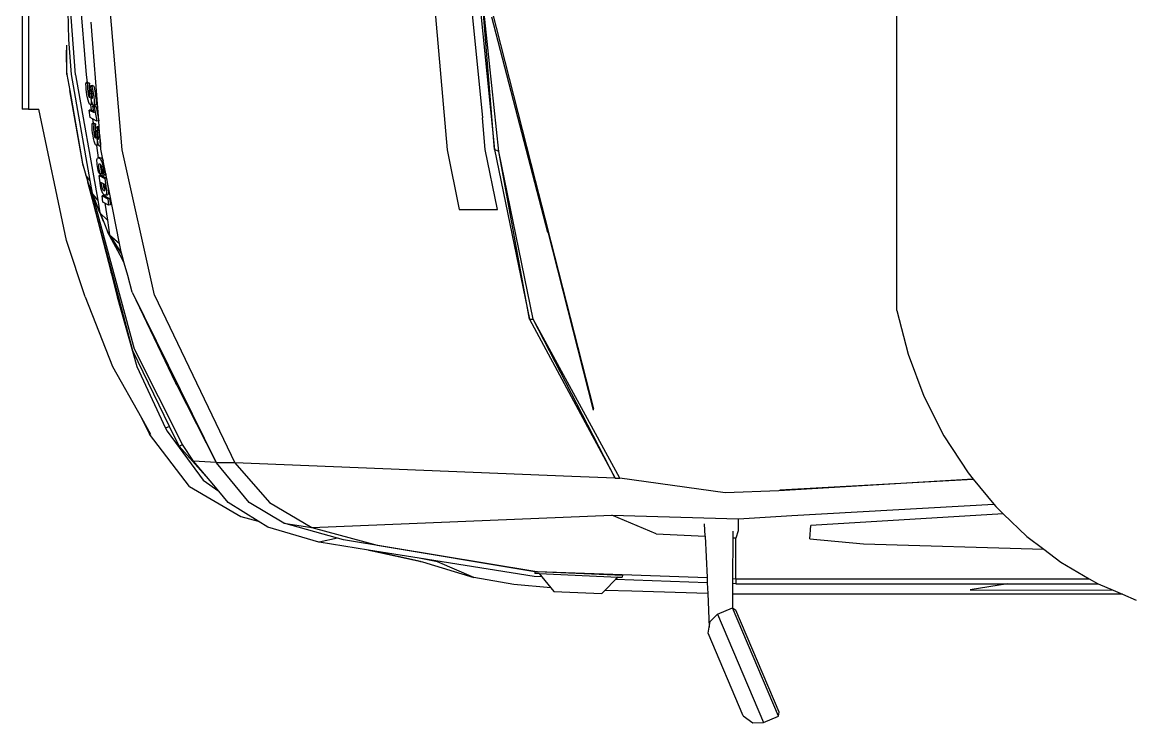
# Model space of a CAD drawing. Header units: millimetres. Extents: x 44692 to 659456, y -26273 to 37550.
# Drawn here: x 236184 to 237793, y -12590 to -11577 of the extents above; entities that cross this region are included whole.
import ezdxf

# ---------------------------------------------------------------- set-up
doc = ezdxf.new("R2010")
doc.units = ezdxf.units.MM
doc.header["$LTSCALE"] = 100
doc.layers.add('Transporte semielaborado', color=30, linetype='Continuous')

msp = doc.modelspace()

# ---------------------------------------------------------------- linework, layer by layer
at = {"layer": 'Transporte semielaborado'}
for p, q in [((237450.091, -11993.928), (237450.091, -10845.668)), ((236184, -11132.474), (236184, -11702.433)), ((236193.277, -11132.474), (236193.277, -11702.433)), ((236248.976, -11510.098), (236250.944, -11601.589)), ((236264.351, -11505.837), (236276.323, -11652.756)), ((236328.753, -11761.361), (236308.704, -11526.506)), ((236778.495, -11524.444), (236799.06, -11761.361)), ((236830.794, -11522.479), (236850.134, -11715.246)), ((236843.377, -11522.007), (236867.37, -11761.151)), ((236867.37, -11761.151), (236848.389, -11524.291)), ((236873.875, -11763.792), (236848.389, -11524.291)), ((236260.992, -11652.73), (236253.222, -11550.155)), ((236863.447, -11559.685), (236926.528, -11805.653)), ((236283.919, -11576.755), (236283.932, -11576.884)), ((236294.828, -11719.535), (236283.932, -11576.884)), ((236944.925, -11881.173), (236863.447, -11569.281)), ((236247.898, -11610.059), (236247.898, -11617.233)), ((236250.944, -11601.589), (236254.849, -11652.672)), ((236248.651, -11652.325), (236247.898, -11617.233)), ((236247.898, -11617.233), (236247.898, -11648.041)), ((236247.898, -11648.041), (236248.651, -11652.325)), ((236248.651, -11652.325), (236252.762, -11675.704)), ((236254.849, -11652.672), (236282.037, -11805.798)), ((236260.992, -11652.73), (236293.335, -11834.457)), ((236276.323, -11652.756), (236277.964, -11663.937)), ((236271.574, -11781.535), (236252.762, -11675.704)), ((236252.762, -11675.704), (236271.354, -11781.442)), ((236276.241, -11665.757), (236276.416, -11664.146)), ((236276.313, -11670.454), (236276.241, -11665.757)), ((236276.572, -11673.887), (236276.313, -11670.454)), ((236277.964, -11663.937), (236276.416, -11664.146)), ((236276.416, -11664.146), (236278.122, -11665.007)), ((236277.035, -11677.99), (236276.572, -11673.887)), ((236277.654, -11682.011), (236277.035, -11677.99)), ((236279.08, -11663.786), (236277.964, -11663.937)), ((236277.964, -11663.937), (236278.122, -11665.007)), ((236278.122, -11665.007), (236278.687, -11665.293)), ((236278.687, -11665.293), (236278.301, -11669.369)), ((236278.301, -11669.369), (236278.334, -11672.728)), ((236278.334, -11672.728), (236278.747, -11676.824)), ((236278.919, -11665.261), (236278.687, -11665.293)), ((236278.747, -11676.824), (236279.33, -11680.359)), ((236278.919, -11665.261), (236279.08, -11663.786)), ((236281.35, -11664.932), (236278.919, -11665.261)), ((236279.08, -11663.786), (236281.35, -11664.932)), ((236281.35, -11664.932), (236280.964, -11669.009)), ((236280.964, -11669.009), (236280.997, -11672.367)), ((236280.997, -11672.367), (236281.231, -11674.686)), ((236281.231, -11674.686), (236281.114, -11674.702)), ((236281.247, -11675.611), (236281.114, -11674.702)), ((236281.114, -11674.702), (236281.239, -11674.764)), ((236283.778, -11674.341), (236281.231, -11674.686)), ((236281.231, -11674.686), (236281.239, -11674.764)), ((236281.239, -11674.764), (236282.673, -11675.478)), ((236281.455, -11677.085), (236281.247, -11675.611)), ((236281.877, -11680.718), (236281.455, -11677.085)), ((236283.918, -11675.309), (236282.673, -11675.478)), ((236282.673, -11675.478), (236283.259, -11679.276)), ((236285.626, -11668.544), (236282.962, -11668.905)), ((236282.962, -11668.905), (236284.734, -11669.82)), ((236283.997, -11673.462), (236282.962, -11668.905)), ((236283.259, -11679.276), (236284.27, -11684.4)), ((236283.91, -11675.25), (236283.778, -11674.341)), ((236283.778, -11674.341), (236284.201, -11674.552)), ((236283.918, -11675.309), (236283.91, -11675.25)), ((236284.331, -11675.253), (236283.918, -11675.309)), ((236284.201, -11674.552), (236283.997, -11673.462)), ((236284.331, -11675.253), (236284.201, -11674.552)), ((236284.68, -11677.124), (236284.331, -11675.253)), ((236285.335, -11681.503), (236284.68, -11677.124)), ((236285.88, -11669.665), (236284.734, -11669.82)), ((236284.734, -11669.82), (236285.215, -11671.593)), ((236285.215, -11671.593), (236286.231, -11676.327)), ((236285.626, -11668.544), (236287.397, -11669.46)), ((236285.88, -11669.665), (236285.626, -11668.544)), ((236287.397, -11669.46), (236285.88, -11669.665)), ((236286.231, -11676.327), (236287.358, -11683.067)), ((236287.397, -11669.46), (236287.879, -11671.232)), ((236287.879, -11671.232), (236288.895, -11675.966)), ((236288.895, -11675.966), (236290.022, -11682.706)), ((236278.42, -11686.013), (236277.654, -11682.011)), ((236279.324, -11689.725), (236278.42, -11686.013)), ((236280.356, -11692.877), (236279.324, -11689.725)), ((236279.33, -11680.359), (236279.898, -11682.886)), ((236279.898, -11682.886), (236280.5, -11684.527)), ((236281.475, -11695.136), (236280.356, -11692.877)), ((236280.5, -11684.527), (236280.988, -11685.154)), ((236280.988, -11685.154), (236280.538, -11682.799)), ((236280.729, -11682.773), (236281.1, -11685.297)), ((236280.988, -11685.154), (236281.1, -11685.297)), ((236281.1, -11685.297), (236281.184, -11685.406)), ((236281.184, -11685.406), (236281.477, -11685.515)), ((236282.639, -11696.168), (236281.475, -11695.136)), ((236281.477, -11685.515), (236281.888, -11684.934)), ((236282.021, -11683.335), (236281.877, -11680.718)), ((236281.888, -11684.934), (236282.021, -11683.335)), ((236283.268, -11695.666), (236282.689, -11696.128)), ((236285.303, -11695.807), (236282.689, -11696.128)), ((236283.348, -11684.736), (236283.252, -11684.129)), ((236283.635, -11694.362), (236283.268, -11695.666)), ((236283.348, -11684.736), (236283.319, -11684.74)), ((236283.43, -11685.251), (236283.348, -11684.736)), ((236283.348, -11684.736), (236283.375, -11685.258)), ((236283.43, -11685.251), (236283.375, -11685.258)), ((236283.375, -11685.258), (236283.481, -11686.228)), ((236283.621, -11686.46), (236283.43, -11685.251)), ((236283.481, -11686.228), (236283.78, -11690.391)), ((236284.469, -11690.912), (236283.621, -11686.46)), ((236283.79, -11692.517), (236283.635, -11694.362)), ((236283.78, -11690.391), (236283.79, -11692.517)), ((236284.27, -11684.4), (236284.33, -11684.603)), ((236284.551, -11684.573), (236284.33, -11684.603)), ((236284.33, -11684.603), (236284.389, -11684.803)), ((236284.389, -11684.803), (236284.551, -11684.573)), ((236284.389, -11684.803), (236284.843, -11686.353)), ((236285.039, -11693.182), (236284.469, -11690.912)), ((236284.551, -11684.573), (236284.569, -11684.36)), ((236285.695, -11686.237), (236284.843, -11686.353)), ((236284.843, -11686.353), (236285.36, -11687.047)), ((236285.303, -11695.807), (236284.895, -11695.446)), ((236285.709, -11695.201), (236285.039, -11693.182)), ((236285.81, -11695.402), (236285.303, -11695.807)), ((236285.645, -11684.185), (236285.335, -11681.503)), ((236285.36, -11687.047), (236285.639, -11686.722)), ((236285.639, -11686.722), (236285.695, -11686.237)), ((236285.74, -11685.846), (236285.645, -11684.185)), ((236285.695, -11686.237), (236285.74, -11685.846)), ((236285.81, -11695.402), (236285.709, -11695.201)), ((236286.449, -11696.678), (236285.81, -11695.402)), ((236287.358, -11683.067), (236287.599, -11684.704)), ((236287.599, -11684.704), (236288.129, -11689.483)), ((236288.267, -11695.125), (236288.066, -11696.297)), ((236288.129, -11689.483), (236288.325, -11693.515)), ((236288.298, -11683.738), (236288.208, -11682.952)), ((236288.325, -11693.515), (236288.267, -11695.125)), ((236290.022, -11682.706), (236290.262, -11684.344)), ((236290.262, -11684.344), (236290.792, -11689.122)), ((236290.931, -11694.765), (236290.729, -11695.936)), ((236290.792, -11689.122), (236290.988, -11693.155)), ((236290.988, -11693.155), (236290.931, -11694.765)), ((236193.277, -11702.433), (236184, -11702.433)), ((236193.277, -11702.433), (236207.847, -11702.433)), ((236247.882, -11892.569), (236207.847, -11702.433)), ((236283.426, -11703.553), (236280.762, -11703.914)), ((236282.248, -11714.904), (236280.762, -11703.914)), ((236280.762, -11703.914), (236288.071, -11707.583)), ((236282.689, -11696.128), (236282.639, -11696.168)), ((236282.689, -11696.128), (236283.807, -11703.744)), ((236283.426, -11703.553), (236283.807, -11703.744)), ((236283.807, -11703.744), (236287.702, -11705.7)), ((236288.934, -11698.037), (236286.27, -11698.398)), ((236286.27, -11698.398), (236288.349, -11699.421)), ((236287.702, -11705.7), (236286.27, -11698.398)), ((236287.231, -11697.323), (236286.449, -11696.678)), ((236289.894, -11696.963), (236287.231, -11697.323)), ((236287.72, -11697.03), (236287.231, -11697.323)), ((236288.071, -11707.583), (236287.702, -11705.7)), ((236288.066, -11696.297), (236287.72, -11697.03)), ((236291.012, -11699.06), (236288.349, -11699.421)), ((236288.349, -11699.421), (236292.165, -11719.898)), ((236288.934, -11698.037), (236291.012, -11699.06)), ((236289.113, -11696.318), (236289.036, -11696.166)), ((236289.658, -11696.767), (236289.113, -11696.318)), ((236290.384, -11696.669), (236289.894, -11696.963)), ((236290.729, -11695.936), (236290.384, -11696.669)), ((236291.012, -11699.06), (236294.828, -11719.535)), ((236285.701, -11716.642), (236282.248, -11714.904)), ((236285.027, -11724.82), (236285.203, -11723.209)), ((236285.099, -11729.517), (236285.027, -11724.82)), ((236286.636, -11723.015), (236285.203, -11723.209)), ((236285.203, -11723.209), (236286.782, -11724.007)), ((236292.165, -11719.898), (236285.701, -11716.642)), ((236285.701, -11716.642), (236286.636, -11723.015)), ((236287.866, -11722.849), (236286.636, -11723.015)), ((236286.636, -11723.015), (236286.782, -11724.007)), ((236286.782, -11724.007), (236287.473, -11724.356)), ((236287.473, -11724.356), (236287.087, -11728.432)), ((236287.705, -11724.324), (236287.473, -11724.356)), ((236287.705, -11724.324), (236287.866, -11722.849)), ((236290.136, -11723.995), (236287.705, -11724.324)), ((236287.866, -11722.849), (236290.136, -11723.995)), ((236290.136, -11723.995), (236289.75, -11728.072)), ((236294.412, -11727.607), (236291.748, -11727.968)), ((236292.783, -11732.525), (236291.748, -11727.968)), ((236291.748, -11727.968), (236293.52, -11728.883)), ((236294.828, -11719.535), (236292.165, -11719.898)), ((236294.412, -11727.607), (236295.487, -11728.163)), ((236295.487, -11728.163), (236294.828, -11719.535)), ((236854.122, -11761.192), (236850.134, -11715.246)), ((236285.358, -11732.95), (236285.099, -11729.517)), ((236285.822, -11737.053), (236285.358, -11732.95)), ((236286.44, -11741.074), (236285.822, -11737.053)), ((236287.206, -11745.076), (236286.44, -11741.074)), ((236287.087, -11728.432), (236287.12, -11731.791)), ((236287.12, -11731.791), (236287.533, -11735.887)), ((236287.533, -11735.887), (236288.116, -11739.422)), ((236288.116, -11739.422), (236288.684, -11741.949)), ((236288.684, -11741.949), (236289.286, -11743.59)), ((236289.286, -11743.59), (236289.742, -11744.175)), ((236289.645, -11743.541), (236289.742, -11744.175)), ((236289.75, -11728.072), (236289.783, -11731.43)), ((236289.783, -11731.43), (236290.018, -11733.749)), ((236290.018, -11733.749), (236289.9, -11733.765)), ((236290.033, -11734.674), (236289.9, -11733.765)), ((236289.9, -11733.765), (236290.025, -11733.827)), ((236292.564, -11733.404), (236290.018, -11733.749)), ((236290.018, -11733.749), (236290.025, -11733.827)), ((236290.025, -11733.827), (236291.459, -11734.541)), ((236290.242, -11736.148), (236290.033, -11734.674)), ((236290.663, -11739.781), (236290.242, -11736.148)), ((236290.263, -11744.578), (236290.674, -11743.997)), ((236290.807, -11742.398), (236290.663, -11739.781)), ((236290.674, -11743.997), (236290.807, -11742.398)), ((236292.705, -11734.372), (236291.459, -11734.541)), ((236291.459, -11734.541), (236292.045, -11738.339)), ((236292.134, -11743.799), (236292.039, -11743.192)), ((236292.045, -11738.339), (236293.057, -11743.463)), ((236292.134, -11743.799), (236292.105, -11743.803)), ((236292.134, -11743.799), (236292.162, -11744.321)), ((236292.216, -11744.314), (236292.134, -11743.799)), ((236292.696, -11734.313), (236292.564, -11733.404)), ((236292.564, -11733.404), (236292.987, -11733.615)), ((236292.705, -11734.372), (236292.696, -11734.313)), ((236293.118, -11734.316), (236292.705, -11734.372)), ((236292.987, -11733.615), (236292.783, -11732.525)), ((236293.118, -11734.316), (236292.987, -11733.615)), ((236293.057, -11743.463), (236293.116, -11743.666)), ((236293.337, -11743.636), (236293.116, -11743.666)), ((236293.116, -11743.666), (236293.175, -11743.866)), ((236293.466, -11736.187), (236293.118, -11734.316)), ((236293.175, -11743.866), (236293.337, -11743.636)), ((236293.175, -11743.866), (236293.63, -11745.416)), ((236293.337, -11743.636), (236293.355, -11743.423)), ((236294.121, -11740.566), (236293.466, -11736.187)), ((236294.666, -11728.728), (236293.52, -11728.883)), ((236293.52, -11728.883), (236294.002, -11730.656)), ((236294.002, -11730.656), (236295.017, -11735.39)), ((236294.431, -11743.248), (236294.121, -11740.566)), ((236294.526, -11744.909), (236294.431, -11743.248)), ((236295.521, -11728.612), (236294.666, -11728.728)), ((236295.071, -11730.511), (236294.666, -11728.728)), ((236295.017, -11735.39), (236296.144, -11742.13)), ((236295.521, -11728.612), (236295.487, -11728.163)), ((236296.023, -11735.253), (236295.521, -11728.612)), ((236296.032, -11735.299), (236296.023, -11735.253)), ((236297.506, -11754.595), (236296.032, -11735.299)), ((236296.385, -11743.767), (236296.144, -11742.13)), ((236296.385, -11743.767), (236296.915, -11748.546)), ((236288.11, -11748.788), (236287.206, -11745.076)), ((236289.142, -11751.94), (236288.11, -11748.788)), ((236290.261, -11754.199), (236289.142, -11751.94)), ((236289.97, -11744.469), (236289.742, -11744.175)), ((236289.97, -11744.469), (236290.263, -11744.578)), ((236291.355, -11755.169), (236290.261, -11754.199)), ((236291.425, -11755.231), (236291.355, -11755.169)), ((236291.355, -11755.169), (236293.951, -11772.854)), ((236292.054, -11754.729), (236291.425, -11755.231)), ((236294.089, -11754.87), (236291.425, -11755.231)), ((236292.422, -11753.425), (236292.054, -11754.729)), ((236292.216, -11744.314), (236292.162, -11744.321)), ((236292.162, -11744.321), (236292.267, -11745.291)), ((236292.407, -11745.523), (236292.216, -11744.314)), ((236292.267, -11745.291), (236292.566, -11749.454)), ((236293.255, -11749.975), (236292.407, -11745.523)), ((236292.465, -11752.911), (236292.422, -11753.425)), ((236292.576, -11751.58), (236292.465, -11752.911)), ((236292.701, -11753.387), (236292.465, -11752.911)), ((236292.566, -11749.454), (236292.576, -11751.58)), ((236293.826, -11752.245), (236293.255, -11749.975)), ((236294.481, -11745.3), (236293.63, -11745.416)), ((236293.63, -11745.416), (236294.146, -11746.11)), ((236294.089, -11754.87), (236293.681, -11754.509)), ((236294.495, -11754.264), (236293.826, -11752.245)), ((236294.596, -11754.465), (236294.089, -11754.87)), ((236294.146, -11746.11), (236294.425, -11745.785)), ((236294.425, -11745.785), (236294.481, -11745.3)), ((236294.481, -11745.3), (236294.526, -11744.909)), ((236294.596, -11754.465), (236294.495, -11754.264)), ((236295.235, -11755.741), (236294.596, -11754.465)), ((236296.017, -11756.386), (236295.235, -11755.741)), ((236296.507, -11756.093), (236296.017, -11756.386)), ((236297.626, -11756.169), (236296.017, -11756.386)), ((236296.852, -11755.36), (236296.507, -11756.093)), ((236297.053, -11754.188), (236296.852, -11755.36)), ((236296.915, -11748.546), (236297.111, -11752.578)), ((236297.073, -11753.644), (236297.053, -11754.188)), ((236297.111, -11752.578), (236297.073, -11753.644)), ((236297.159, -11753.903), (236297.073, -11753.644)), ((236297.506, -11754.595), (236297.159, -11753.903)), ((236297.626, -11756.169), (236297.506, -11754.595)), ((236297.974, -11760.724), (236297.626, -11756.169)), ((236292.174, -11777.752), (236292.216, -11776.018)), ((236292.216, -11776.018), (236292.405, -11774.699)), ((236292.405, -11774.699), (236292.731, -11773.736)), ((236292.731, -11773.736), (236293.195, -11773.129)), ((236293.195, -11773.129), (236293.795, -11772.878)), ((236293.951, -11772.854), (236293.795, -11772.878)), ((236293.795, -11772.878), (236293.962, -11772.927)), ((236296.455, -11772.474), (236293.951, -11772.854)), ((236293.951, -11772.854), (236293.962, -11772.927)), ((236293.962, -11772.927), (236295.391, -11773.332)), ((236295.391, -11773.332), (236295.854, -11772.725)), ((236295.391, -11773.332), (236296.286, -11774.067)), ((236295.854, -11772.725), (236296.455, -11772.474)), ((236296.286, -11774.067), (236297.14, -11775.072)), ((236296.455, -11772.474), (236298.038, -11772.933)), ((236297.14, -11775.072), (236297.949, -11776.395)), ((236301.296, -11777.486), (236297.974, -11760.724)), ((236298.038, -11772.933), (236298.946, -11773.663)), ((236298.946, -11773.663), (236299.8, -11774.668)), ((236299.8, -11774.668), (236300.609, -11775.99)), ((236300.609, -11775.99), (236301.296, -11777.486)), ((236375.309, -11971.858), (236328.753, -11761.361)), ((236799.06, -11761.361), (236816.514, -11847.835)), ((236872.005, -11847.835), (236854.122, -11761.192)), ((236873.875, -11763.792), (236867.37, -11761.151)), ((236867.37, -11761.151), (236918.022, -12006.57)), ((236918.022, -12006.57), (236873.875, -11763.792)), ((236923.515, -12006.454), (236873.875, -11763.792)), ((236271.574, -11781.535), (236271.354, -11781.442)), ((236271.354, -11781.442), (236271.583, -11782.739)), ((236272.113, -11784.568), (236271.574, -11781.535)), ((236271.583, -11782.739), (236272.113, -11784.568)), ((236272.113, -11784.568), (236276.11, -11798.342)), ((236292.288, -11779.959), (236292.174, -11777.752)), ((236292.559, -11782.64), (236292.288, -11779.959)), ((236292.987, -11785.793), (236292.559, -11782.64)), ((236294.01, -11791.602), (236292.987, -11785.793)), ((236294.692, -11794.703), (236294.01, -11791.602)), ((236294.45, -11783.349), (236294.392, -11784.933)), ((236294.392, -11784.933), (236294.607, -11787.117)), ((236294.781, -11782.367), (236294.45, -11783.349)), ((236294.607, -11787.117), (236295.459, -11792.025)), ((236295.205, -11782.099), (236294.781, -11782.367)), ((236295.3, -11782.039), (236295.205, -11782.099)), ((236295.219, -11782.235), (236295.205, -11782.099)), ((236295.228, -11782.299), (236295.219, -11782.235)), ((236295.384, -11781.986), (236295.3, -11782.039)), ((236295.3, -11782.039), (236295.335, -11782.283)), ((236296.729, -11782.395), (236295.384, -11781.986)), ((236295.459, -11792.025), (236296.209, -11795.254)), ((236297.17, -11782.768), (236296.729, -11782.395)), ((236297.11, -11782.945), (236297.052, -11784.528)), ((236297.052, -11784.528), (236297.267, -11786.713)), ((236297.17, -11782.768), (236297.11, -11782.945)), ((236298.084, -11783.543), (236297.17, -11782.768)), ((236297.267, -11786.713), (236298.118, -11791.621)), ((236297.949, -11776.395), (236298.722, -11778.076)), ((236298.682, -11784.529), (236298.084, -11783.543)), ((236298.118, -11791.621), (236298.868, -11794.849)), ((236299.265, -11785.983), (236298.682, -11784.529)), ((236298.722, -11778.076), (236299.462, -11780.167)), ((236299.801, -11787.952), (236299.265, -11785.983)), ((236299.462, -11780.167), (236300.172, -11782.72)), ((236300.259, -11790.481), (236299.801, -11787.952)), ((236300.172, -11782.72), (236300.845, -11785.755)), ((236300.637, -11793.395), (236300.259, -11790.481)), ((236300.845, -11785.755), (236301.473, -11789.292)), ((236305.023, -11796.291), (236301.296, -11777.486)), ((236301.473, -11789.292), (236302.217, -11795.015)), ((236282.037, -11805.798), (236276.11, -11798.342)), ((236276.11, -11798.342), (236278.446, -11806.392)), ((236278.446, -11806.392), (236278.731, -11807.5)), ((236285.291, -11824.064), (236278.731, -11807.5)), ((236278.731, -11807.5), (236278.921, -11808.235)), ((236278.921, -11808.235), (236285.291, -11824.064)), ((236316.827, -11950.201), (236278.921, -11808.235)), ((236278.921, -11808.235), (236312.528, -11938.739)), ((236282.037, -11805.798), (236285.291, -11824.064)), ((236296.529, -11796.399), (236294.692, -11794.703)), ((236297.696, -11798.366), (236295.12, -11798.758)), ((236297.272, -11813.177), (236295.12, -11798.758)), ((236295.12, -11798.758), (236303.35, -11803.043)), ((236296.209, -11795.254), (236296.529, -11796.399)), ((236297.388, -11796.269), (236296.529, -11796.399)), ((236299.189, -11795.995), (236297.388, -11796.269)), ((236297.388, -11796.269), (236297.696, -11798.366)), ((236297.78, -11798.353), (236297.696, -11798.366)), ((236297.78, -11798.353), (236306.01, -11802.638)), ((236298.868, -11794.849), (236299.189, -11795.995)), ((236300.837, -11795.788), (236300.637, -11793.395)), ((236300.929, -11798.694), (236300.837, -11795.788)), ((236302.479, -11798.016), (236300.929, -11798.694)), ((236303.588, -11798.29), (236300.929, -11798.694)), ((236302.217, -11795.015), (236302.479, -11798.016)), ((236303.575, -11797.85), (236302.479, -11798.016)), ((236306.01, -11802.638), (236303.35, -11803.043)), ((236303.35, -11803.043), (236305.559, -11817.841)), ((236305.139, -11797.612), (236303.575, -11797.85)), ((236303.588, -11798.29), (236303.575, -11797.85)), ((236305.139, -11797.612), (236303.588, -11798.29)), ((236305.023, -11796.291), (236305.139, -11797.612)), ((236324.949, -11896.817), (236305.023, -11796.291)), ((236306.01, -11802.638), (236308.218, -11817.436)), ((236926.528, -11805.653), (236926.581, -11805.859)), ((236926.528, -11805.653), (237011.021, -12136.359)), ((236926.581, -11805.859), (236944.925, -11877.391)), ((236926.581, -11805.859), (236944.925, -11878.036)), ((236293.335, -11834.457), (236285.291, -11824.064)), ((236285.291, -11824.064), (236285.787, -11825.405)), ((236297.904, -11816.7), (236297.272, -11813.177)), ((236297.867, -11808.639), (236298.422, -11812.358)), ((236300.813, -11810.155), (236297.867, -11808.639)), ((236298.682, -11819.771), (236297.904, -11816.7)), ((236298.422, -11812.358), (236299.022, -11815.314)), ((236299.6, -11822.359), (236298.682, -11819.771)), ((236299.022, -11815.314), (236299.842, -11817.623)), ((236300.653, -11824.431), (236299.6, -11822.359)), ((236299.842, -11817.623), (236300.884, -11819.285)), ((236301.726, -11825.825), (236300.653, -11824.431)), ((236300.813, -11810.155), (236301.081, -11811.954)), ((236303.333, -11811.452), (236300.813, -11810.155)), ((236300.884, -11819.285), (236301.483, -11819.766)), ((236301.081, -11811.954), (236301.681, -11814.91)), ((236301.341, -11819.367), (236301.304, -11819.221)), ((236301.483, -11819.766), (236301.341, -11819.367)), ((236301.483, -11819.766), (236302.146, -11820.299)), ((236301.681, -11814.91), (236302.502, -11817.219)), ((236302.146, -11820.299), (236303.165, -11820.574)), ((236302.502, -11817.219), (236303.543, -11818.88)), ((236303.165, -11820.574), (236303.777, -11820.191)), ((236303.927, -11815.43), (236303.333, -11811.452)), ((236303.543, -11818.88), (236304.074, -11819.307)), ((236303.777, -11820.191), (236304.074, -11819.307)), ((236304.158, -11817.619), (236303.927, -11815.43)), ((236304.074, -11819.307), (236304.108, -11819.206)), ((236304.108, -11819.206), (236304.158, -11817.619)), ((236305.559, -11817.841), (236305.84, -11820.018)), ((236305.84, -11820.018), (236305.991, -11821.905)), ((236306.011, -11823.501), (236305.9, -11824.807)), ((236305.991, -11821.905), (236306.011, -11823.501)), ((236308.218, -11817.436), (236308.499, -11819.614)), ((236308.56, -11824.402), (236308.331, -11825.426)), ((236308.499, -11819.614), (236308.65, -11821.5)), ((236308.67, -11823.096), (236308.56, -11824.402)), ((236308.65, -11821.5), (236308.67, -11823.096)), ((236285.787, -11825.405), (236285.836, -11825.442)), ((236285.787, -11825.405), (236301.348, -11864.629)), ((236346.674, -12049.819), (236285.836, -11825.442)), ((236296.547, -11852.499), (236285.836, -11825.442)), ((236293.335, -11834.457), (236296.547, -11852.499)), ((236301.977, -11827.534), (236299.472, -11827.915)), ((236300.834, -11837.047), (236299.472, -11827.915)), ((236299.472, -11827.915), (236307.701, -11832.197)), ((236303.584, -11838.477), (236300.834, -11837.047)), ((236301.726, -11825.825), (236301.977, -11827.534)), ((236301.835, -11825.966), (236301.726, -11825.825)), ((236303.136, -11826.944), (236301.835, -11825.966)), ((236302.131, -11827.51), (236301.977, -11827.534)), ((236302.131, -11827.51), (236310.361, -11831.792)), ((236304.34, -11827.26), (236303.136, -11826.944)), ((236309.064, -11841.329), (236303.584, -11838.477)), ((236303.584, -11838.477), (236307.194, -11863.076)), ((236305.335, -11826.581), (236304.34, -11827.26)), ((236307, -11826.855), (236304.34, -11827.26)), ((236305.464, -11826.291), (236305.335, -11826.581)), ((236305.671, -11825.83), (236305.464, -11826.291)), ((236305.763, -11826.515), (236305.464, -11826.291)), ((236305.9, -11824.807), (236305.671, -11825.83)), ((236307.994, -11826.176), (236307, -11826.855)), ((236310.361, -11831.792), (236307.701, -11832.197)), ((236307.701, -11832.197), (236309.064, -11841.329)), ((236308.331, -11825.426), (236307.994, -11826.176)), ((236310.361, -11831.792), (236311.723, -11840.925)), ((236307.194, -11863.076), (236296.547, -11852.499)), ((236296.632, -11852.796), (236296.547, -11852.499)), ((236296.632, -11852.796), (236307.302, -11879.669)), ((236311.723, -11840.925), (236309.064, -11841.329)), ((236816.514, -11847.835), (236872.005, -11847.835)), ((236307.194, -11863.076), (236310.314, -11884.334)), ((236310.314, -11884.334), (236307.302, -11879.669)), ((236307.302, -11879.669), (236307.478, -11880.188)), ((236307.336, -11879.722), (236307.463, -11880.042)), ((236307.463, -11880.042), (236327.864, -11911.524)), ((236328.445, -11919.413), (236307.478, -11880.188)), ((236310.314, -11884.334), (236324.949, -11896.817)), ((236327.86, -11911.503), (236310.314, -11884.334)), ((236944.925, -11877.391), (236944.925, -11878.036)), ((237011.021, -12138.089), (236944.925, -11878.036)), ((236944.925, -11878.036), (236944.925, -11881.173)), ((236275.262, -11974.139), (236247.882, -11892.569)), ((236327.86, -11911.503), (236324.949, -11896.817)), ((236328.43, -11914.381), (236327.86, -11911.503)), ((236331.584, -11925.251), (236328.43, -11914.381)), ((236331.584, -11925.251), (236328.445, -11919.413)), ((236336.823, -11943.309), (236331.584, -11925.251)), ((236316.827, -11950.201), (236312.528, -11938.739)), ((236312.528, -11938.739), (236321.644, -11974.139)), ((236344.071, -12052.235), (236316.827, -11950.201)), ((236343.289, -11967.503), (236336.823, -11943.309)), ((236343.289, -11967.503), (236405.753, -12098.384)), ((236343.289, -11967.503), (236464.687, -12213.903)), ((236275.262, -11974.139), (236314.689, -12074.83)), ((236321.644, -11974.139), (236350.063, -12074.83)), ((236375.309, -11971.858), (236491.555, -12214.555)), ((237450.091, -11993.928), (237466.303, -12057.192)), ((236918.022, -12006.57), (236923.515, -12006.454)), ((236918.022, -12006.57), (237042.234, -12236.325)), ((237042.234, -12236.325), (236923.515, -12006.454)), ((237048.836, -12236.592), (236923.515, -12006.454)), ((236397.339, -12161.781), (236344.071, -12052.235)), ((236415.865, -12187.822), (236346.674, -12049.819)), ((237466.303, -12057.192), (237489.053, -12117.982)), ((236314.689, -12074.83), (236356.391, -12149.379)), ((236350.063, -12074.83), (236391.401, -12163.998)), ((236405.747, -12098.443), (236405.753, -12098.384)), ((236405.879, -12098.72), (236405.747, -12098.443)), ((236405.879, -12098.72), (236406.065, -12099.111)), ((236406.065, -12099.111), (236407.573, -12102.079)), ((236406.08, -12099.257), (236406.065, -12099.111)), ((236407.573, -12102.079), (236406.08, -12099.257)), ((236407.573, -12102.079), (236464.687, -12213.903)), ((237489.053, -12117.982), (237518.038, -12175.488)), ((237011.021, -12138.089), (237011.021, -12136.359)), ((236356.391, -12149.379), (236368.119, -12172.692)), ((236356.391, -12149.379), (236369.432, -12172.692)), ((236397.339, -12161.781), (236391.401, -12163.998)), ((236411.104, -12190.088), (236397.339, -12161.781)), ((236426.264, -12248.851), (236368.119, -12172.692)), ((236391.401, -12163.998), (236393.58, -12168.697)), ((236393.58, -12168.697), (236445.977, -12239.604)), ((237518.038, -12175.488), (237552.87, -12228.942)), ((236411.104, -12190.088), (236415.865, -12187.822)), ((236461.309, -12246.913), (236411.104, -12190.088)), ((236415.927, -12187.946), (236415.865, -12187.822)), ((236431.699, -12211.854), (236415.927, -12187.946)), ((236464.687, -12213.903), (236431.699, -12211.854)), ((236461.309, -12246.913), (236431.699, -12211.854)), ((236464.687, -12213.903), (236465.02, -12214.555)), ((236491.555, -12214.555), (236465.02, -12214.555)), ((236512.518, -12271.892), (236465.02, -12214.555)), ((236491.555, -12214.555), (236541.913, -12271.892)), ((236979.442, -12234.15), (236491.555, -12214.555)), ((236445.977, -12239.604), (236468.382, -12255.287)), ((237042.234, -12236.325), (236979.442, -12234.15)), ((237042.234, -12236.325), (237048.836, -12236.592)), ((237201.421, -12257.88), (237048.836, -12236.592)), ((237560.476, -12238.15), (237279.032, -12254.73)), ((237280.276, -12253.526), (237560.4, -12238.058)), ((237552.87, -12228.942), (237560.4, -12238.058)), ((237560.4, -12238.058), (237560.476, -12238.15)), ((237560.476, -12238.15), (237590.407, -12274.388)), ((236426.264, -12248.851), (236500.501, -12292.038)), ((236468.382, -12255.287), (236461.309, -12246.913)), ((236482.175, -12271.617), (236468.382, -12255.287)), ((237279.032, -12254.73), (237201.421, -12257.88)), ((236525.46, -12298.602), (236482.175, -12271.617)), ((236562.466, -12301.66), (236512.518, -12271.892)), ((236541.913, -12271.892), (236602.955, -12307.97)), ((237297.757, -12290.45), (237590.407, -12274.388)), ((237590.407, -12274.388), (237593.086, -12277.632)), ((236602.955, -12307.97), (237037.135, -12289.937)), ((237037.135, -12289.937), (237220.626, -12295.252)), ((237101.723, -12316.953), (237037.135, -12289.937)), ((237220.626, -12295.252), (237297.757, -12290.45)), ((237603.891, -12288.009), (237325.549, -12304.993)), ((237593.086, -12277.632), (237603.891, -12288.009)), ((237603.891, -12288.009), (237638.148, -12320.908)), ((236500.501, -12292.038), (236525.46, -12298.602)), ((236539.376, -12307.278), (236525.46, -12298.602)), ((236562.466, -12301.66), (236602.955, -12307.97)), ((236640.168, -12323.399), (236562.466, -12301.66)), ((237172.458, -12320.62), (237171.664, -12302.669)), ((237220.601, -12312.14), (237220.626, -12295.252)), ((237323.722, -12324.245), (237325.549, -12304.993)), ((236613.338, -12329.342), (236539.376, -12307.278)), ((236602.955, -12307.97), (236697.785, -12333.624)), ((237101.723, -12316.953), (237172.458, -12320.62)), ((237172.458, -12320.62), (237175.108, -12380.513)), ((237212.29, -12322.685), (237212.186, -12381.862)), ((237212.306, -12313.176), (237212.29, -12322.685)), ((237212.29, -12322.685), (237217.196, -12322.94)), ((237216.857, -12324.016), (237217.196, -12322.94)), ((237217.196, -12322.94), (237220.601, -12312.14)), ((237638.148, -12320.908), (237662.532, -12339.345)), ((236613.715, -12329.259), (236613.338, -12329.342)), ((236640.168, -12323.399), (236613.715, -12329.259)), ((236685.341, -12340.656), (236613.715, -12329.259)), ((236649.07, -12325.889), (236640.168, -12323.399)), ((236926.033, -12371.453), (236649.07, -12325.889)), ((236697.785, -12333.624), (236926.033, -12371.453)), ((237216.856, -12382.032), (237216.857, -12324.016)), ((237323.722, -12324.245), (237401.432, -12331.794)), ((237401.432, -12331.794), (237662.532, -12339.345)), ((237662.532, -12339.345), (237687.456, -12358.192)), ((236685.341, -12340.656), (236690.268, -12341.951)), ((236758.745, -12352.335), (236685.341, -12340.656)), ((236760.33, -12356.971), (236690.268, -12341.951)), ((236690.268, -12341.951), (236761.303, -12356.959)), ((236785.067, -12357.754), (236758.745, -12352.335)), ((236925.002, -12378.789), (236758.745, -12352.335)), ((236760.33, -12356.971), (236763.49, -12357.621)), ((236761.303, -12356.959), (236763.49, -12357.621)), ((236763.49, -12357.621), (236837.864, -12380.139)), ((236837.864, -12380.139), (236785.067, -12357.754)), ((236926.033, -12371.453), (236925.907, -12374.338)), ((236926.033, -12371.453), (236929.569, -12371.607)), ((237687.456, -12358.192), (237728.405, -12382.032)), ((236895.341, -12390.471), (236837.864, -12380.139)), ((236935.836, -12379.182), (236925.002, -12378.789)), ((236932.05, -12374.606), (236925.907, -12374.338)), ((236929.569, -12371.607), (237175.108, -12380.513)), ((236929.569, -12371.607), (237052.583, -12376.978)), ((236932.05, -12374.606), (236935.836, -12379.182)), ((236932.05, -12374.606), (237046.314, -12379.595)), ((236935.836, -12379.182), (236949.313, -12395.475)), ((237042.894, -12383.063), (237027.227, -12398.951)), ((237046.314, -12379.595), (237042.894, -12383.063)), ((237175.433, -12387.868), (237042.894, -12383.063)), ((237046.314, -12379.595), (237052.457, -12379.863)), ((237052.583, -12376.978), (237052.457, -12379.863)), ((237175.108, -12380.513), (237175.433, -12387.868)), ((237212.186, -12381.862), (237212.173, -12389.2)), ((237212.186, -12381.862), (237216.856, -12382.032)), ((237216.856, -12382.032), (237216.856, -12389.369)), ((237216.856, -12382.032), (237728.405, -12382.032)), ((237728.405, -12382.032), (237740.352, -12388.988)), ((236949.313, -12395.475), (236895.341, -12390.471)), ((236949.313, -12395.475), (236953.477, -12400.508)), ((236953.477, -12400.508), (237022.711, -12403.531)), ((237027.227, -12398.951), (237022.711, -12403.531)), ((237066.432, -12400.231), (237027.227, -12398.951)), ((237176.123, -12403.455), (237066.432, -12400.231)), ((237175.433, -12387.868), (237176.123, -12403.455)), ((237176.123, -12403.455), (237178.275, -12452.087)), ((237212.173, -12389.2), (237212.146, -12404.514)), ((237216.856, -12389.369), (237212.173, -12389.2)), ((237216.856, -12389.369), (237609.887, -12389.369)), ((237609.887, -12389.369), (237555.891, -12398.38)), ((237555.891, -12398.38), (237763.062, -12398.717)), ((237609.887, -12389.369), (237741.243, -12389.369)), ((237740.352, -12388.988), (237741.243, -12389.369)), ((237741.243, -12389.369), (237763.062, -12398.717)), ((237763.062, -12398.717), (237776.271, -12404.376)), ((237212.146, -12404.514), (237212.112, -12424.249)), ((237216.932, -12404.654), (237212.146, -12404.514)), ((237776.271, -12404.376), (237216.932, -12404.654)), ((237776.271, -12404.376), (237796.131, -12412.884)), ((237179.591, -12443.835), (237190.537, -12433.288)), ((237190.537, -12433.288), (237212.034, -12424.198)), ((237190.537, -12433.288), (237256.856, -12590.147)), ((237212.034, -12424.198), (237212.112, -12424.249)), ((237278.353, -12581.058), (237212.034, -12424.198)), ((237212.112, -12424.249), (237216.998, -12427.413)), ((237279.448, -12575.123), (237216.998, -12427.413)), ((237178.275, -12452.087), (237179.591, -12443.835)), ((237176.89, -12460.765), (237178.275, -12452.087)), ((237227.404, -12580.243), (237176.89, -12460.765)), ((237227.404, -12580.243), (237241.599, -12590.5)), ((237278.353, -12581.058), (237279.448, -12575.123)), ((237241.599, -12590.5), (237256.856, -12590.147)), ((237256.856, -12590.147), (237278.353, -12581.058))]:
    msp.add_line(p, q, dxfattribs=at)

doc.saveas('drawing.dxf')
